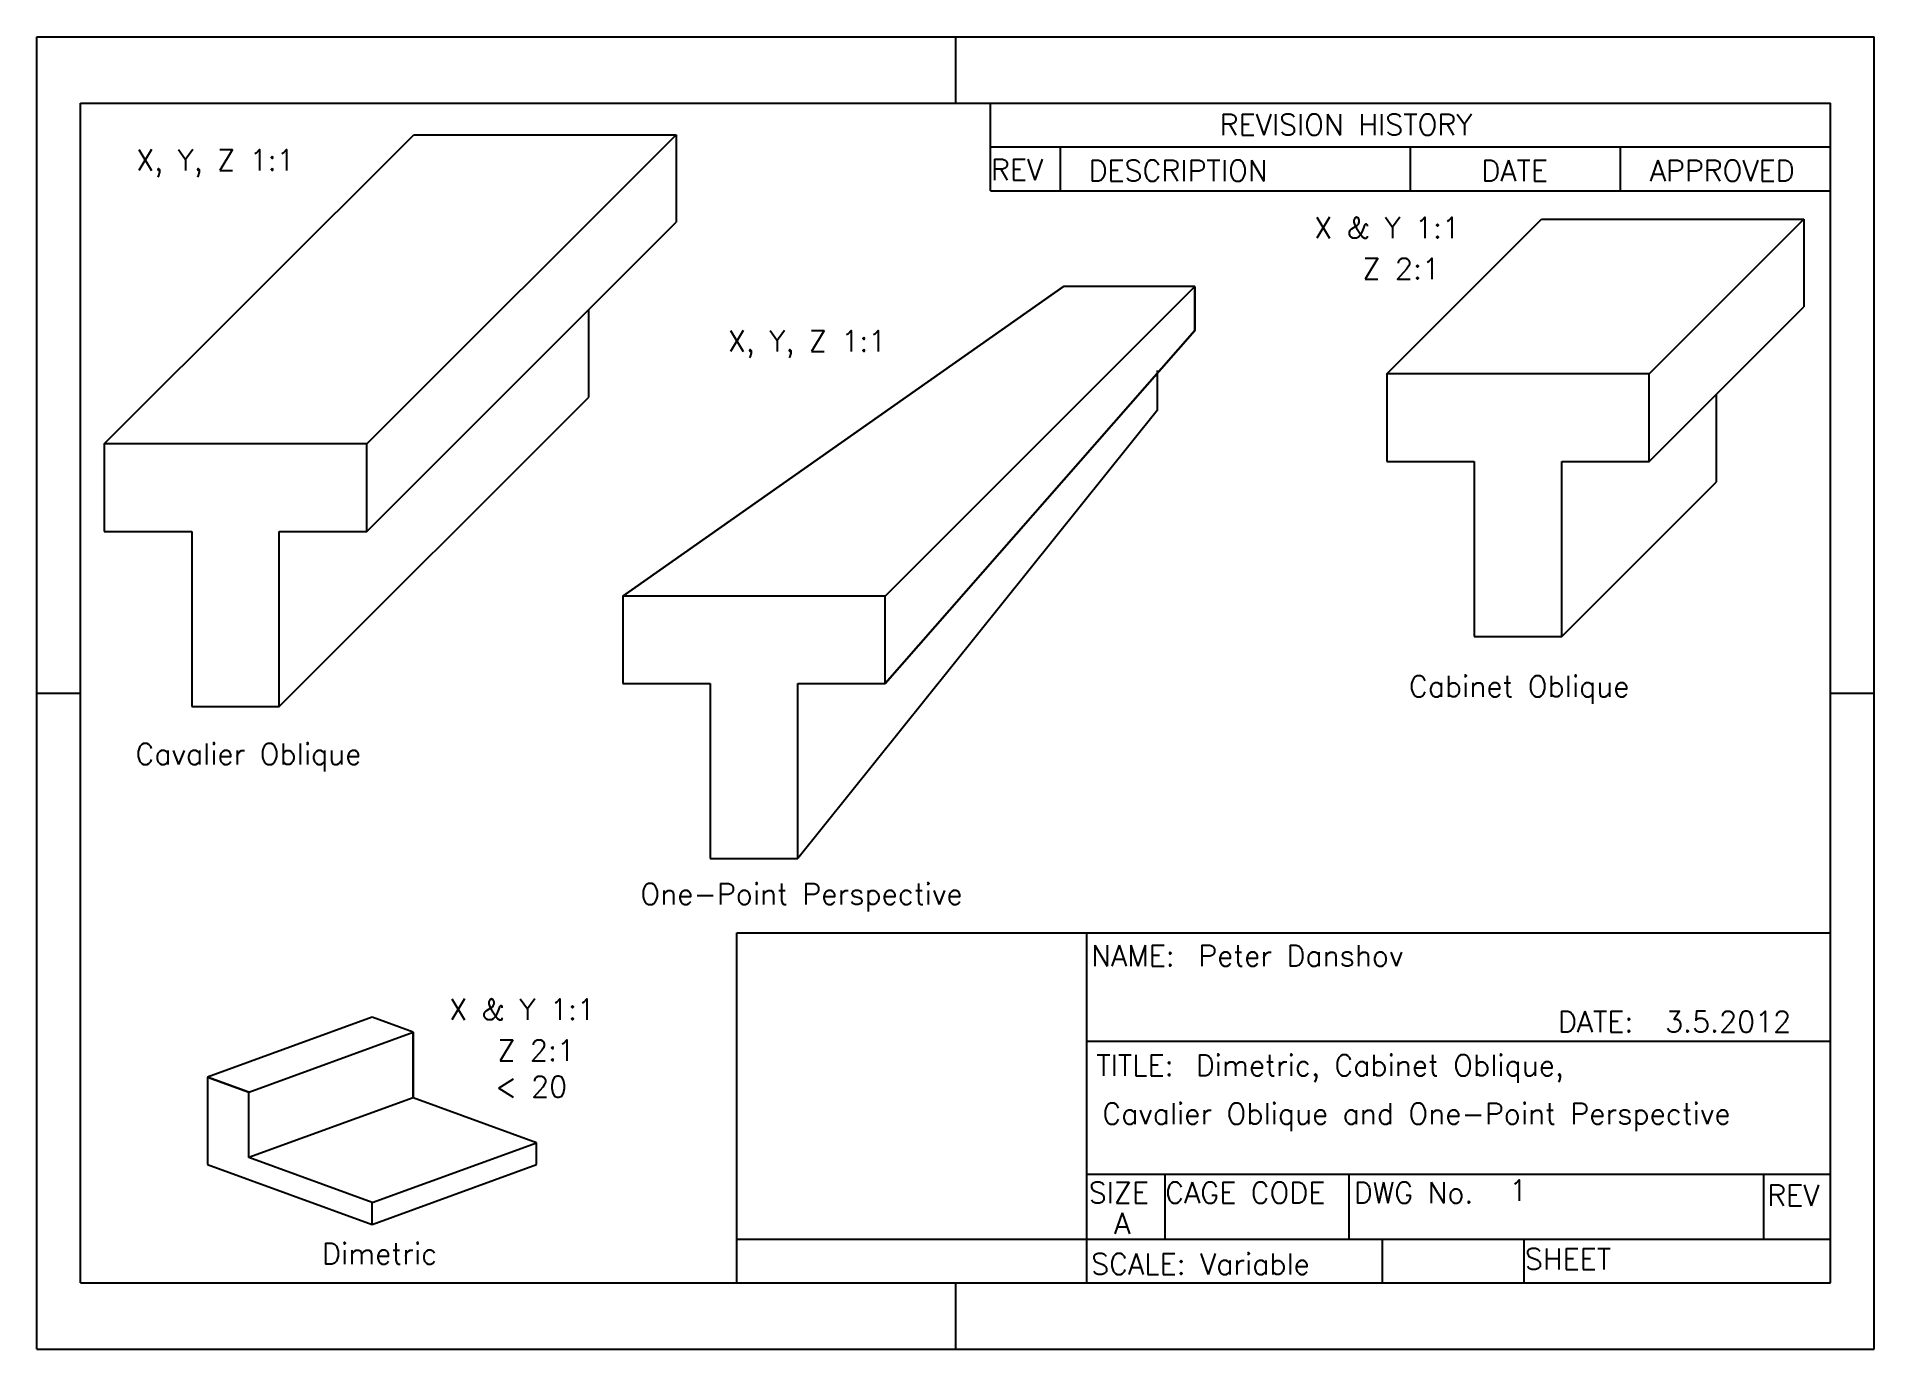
# Model space of a CAD drawing. Header units: inches. Extents: x 0.8 to 11.2, y 0.2 to 7.8.
import ezdxf

# ---------------------------------------------------------------- set-up
doc = ezdxf.new("R2010")
doc.units = ezdxf.units.IN
doc.header["$MEASUREMENT"] = 0
doc.styles.add('ROMANS', font='romans.shx')

msp = doc.modelspace()

# ---------------------------------------------------------------- linework, layer by layer
for p, q in [((0.75, 0.25), (0.75, 7.75)), ((0.75, 7.75), (11.25, 7.75)), ((6, 7.75), (6, 7.37)), ((11.25, 0.25), (11.25, 7.75)), ((1, 0.63), (1, 7.37)), ((1, 7.37), (11, 7.37)), ((6.2, 6.87), (6.2, 7.37)), ((11, 0.63), (11, 7.37)), ((1.136, 5.423), (2.904, 7.19)), ((2.636, 5.423), (4.404, 7.19)), ((2.904, 7.19), (4.404, 7.19)), ((4.404, 7.19), (4.404, 6.69)), ((6.2, 7.12), (11, 7.12)), ((6.6, 6.87), (6.6, 7.12)), ((8.6, 6.87), (8.6, 7.12)), ((9.8, 6.87), (9.8, 7.12)), ((6.2, 6.87), (11, 6.87)), ((2.636, 4.923), (4.404, 6.69)), ((8.464, 5.823), (9.348, 6.707)), ((9.348, 6.707), (10.848, 6.707)), ((9.964, 5.823), (10.848, 6.707)), ((10.848, 6.707), (10.848, 6.207)), ((6.617, 6.322), (4.099, 4.554)), ((4.099, 4.554), (6.617, 6.322)), ((5.599, 4.554), (7.367, 6.322)), ((5.599, 4.554), (7.367, 6.322)), ((7.367, 6.322), (6.617, 6.322)), ((7.367, 6.322), (7.367, 6.072)), ((7.367, 6.072), (7.367, 6.322)), ((9.964, 5.323), (10.848, 6.207)), ((3.904, 5.69), (3.904, 6.19)), ((7.367, 6.072), (5.599, 4.054)), ((5.599, 4.054), (7.367, 6.072)), ((7.152, 5.843), (7.152, 5.615)), ((9.964, 5.823), (8.464, 5.823)), ((8.464, 5.823), (8.464, 5.323)), ((9.964, 5.323), (9.964, 5.823)), ((2.136, 3.923), (3.904, 5.69)), ((10.348, 5.207), (10.348, 5.707)), ((7.152, 5.615), (5.099, 3.054)), ((2.636, 5.423), (1.136, 5.423)), ((1.136, 5.423), (1.136, 4.923)), ((2.636, 4.923), (2.636, 5.423)), ((8.464, 5.323), (8.964, 5.323)), ((8.964, 5.323), (8.964, 4.323)), ((9.464, 4.323), (9.464, 5.323)), ((9.464, 5.323), (9.964, 5.323)), ((9.464, 4.323), (10.348, 5.207)), ((1.136, 4.923), (1.636, 4.923)), ((1.636, 4.923), (1.636, 3.923)), ((2.136, 3.923), (2.136, 4.923)), ((2.136, 4.923), (2.636, 4.923)), ((5.599, 4.554), (4.099, 4.554)), ((4.099, 4.554), (4.099, 4.054)), ((5.599, 4.054), (5.599, 4.554)), ((8.964, 4.323), (9.464, 4.323)), ((0.75, 4), (1, 4)), ((4.099, 4.054), (4.599, 4.054)), ((4.599, 4.054), (4.599, 3.054)), ((5.099, 3.054), (5.099, 4.054)), ((5.099, 4.054), (5.599, 4.054)), ((11, 4), (11.25, 4)), ((1.636, 3.923), (2.136, 3.923)), ((4.599, 3.054), (5.099, 3.054)), ((4.75, 2.63), (11, 2.63)), ((4.75, 0.63), (4.75, 2.63)), ((6.75, 0.63), (6.75, 2.63)), ((2.666, 2.147), (1.726, 1.805)), ((2.901, 2.062), (2.666, 2.147)), ((1.961, 1.72), (2.901, 2.062)), ((2.901, 1.687), (2.901, 2.062)), ((2.901, 2.062), (2.901, 1.687)), ((6.75, 2.01), (11, 2.01)), ((1.961, 1.72), (1.726, 1.805)), ((1.726, 1.805), (1.726, 1.305)), ((1.726, 1.805), (1.961, 1.72)), ((1.961, 1.345), (1.961, 1.72)), ((2.901, 1.687), (1.961, 1.345)), ((3.606, 1.43), (2.901, 1.687)), ((2.666, 1.088), (3.606, 1.43)), ((3.606, 1.305), (3.606, 1.43)), ((1.726, 1.305), (2.666, 0.963)), ((2.666, 1.088), (1.961, 1.345)), ((2.666, 0.963), (3.606, 1.305)), ((6.75, 1.25), (11, 1.25)), ((7.198, 0.885), (7.198, 1.255)), ((8.25, 0.88), (8.25, 1.25)), ((10.62, 0.88), (10.62, 1.25)), ((2.666, 0.963), (2.666, 1.088)), ((4.75, 0.88), (11, 0.88)), ((8.44, 0.63), (8.44, 0.88)), ((9.25, 0.63), (9.25, 0.88)), ((1, 0.63), (11, 0.63)), ((6, 0.63), (6, 0.25)), ((0.75, 0.25), (11.25, 0.25))]:
    msp.add_line(p, q)

# ---------------------------------------------------------------- texts
at = {"style": 'ROMANS'}
for s, p in [('REVISION HISTORY', (7.509, 7.188)), ('X, Y, Z 1:1', (1.318, 6.985)), ('REV', (6.202, 6.931)), ('DESCRIPTION', (6.76, 6.925)), ('DATE', (9.005, 6.925)), ('APPROVED', (9.967, 6.925)), ('X & Y 1:1', (8.05, 6.599)), ('Z 2:1', (8.326, 6.364)), ('X, Y, Z 1:1', (4.699, 5.951)), ('Cabinet Oblique', (8.591, 3.978)), ('Cavalier Oblique', (1.314, 3.591)), ('One-Point Perspective', (4.199, 2.791)), ('NAME:', (6.775, 2.439)), ('Peter Danshov', (7.387, 2.439)), ('X & Y 1:1', (3.107, 2.133)), ('DATE:', (9.442, 2.061)), ('3.5.2012', (10.055, 2.061)), ('Z 2:1', (3.383, 1.898)), ('TITLE:', (6.804, 1.813)), ('Dimetric, Cabinet Oblique,', (7.373, 1.813)), ('< 20', (3.369, 1.691)), ('Cavalier Oblique and One-Point Perspective', (6.839, 1.536)), ('SIZE', (6.761, 1.085)), ('CAGE CODE', (7.198, 1.085)), ('DWG No.', (8.276, 1.085)), ('1', (9.165, 1.099)), ('REV', (10.638, 1.07)), ('A', (6.906, 0.91)), ('Dimetric', (2.38, 0.737)), ('SCALE: Variable', (6.775, 0.677)), ('SHEET', (9.253, 0.706))]:
    msp.add_text(s, height=0.12, dxfattribs=at).set_placement(p)

doc.saveas('drawing.dxf')
